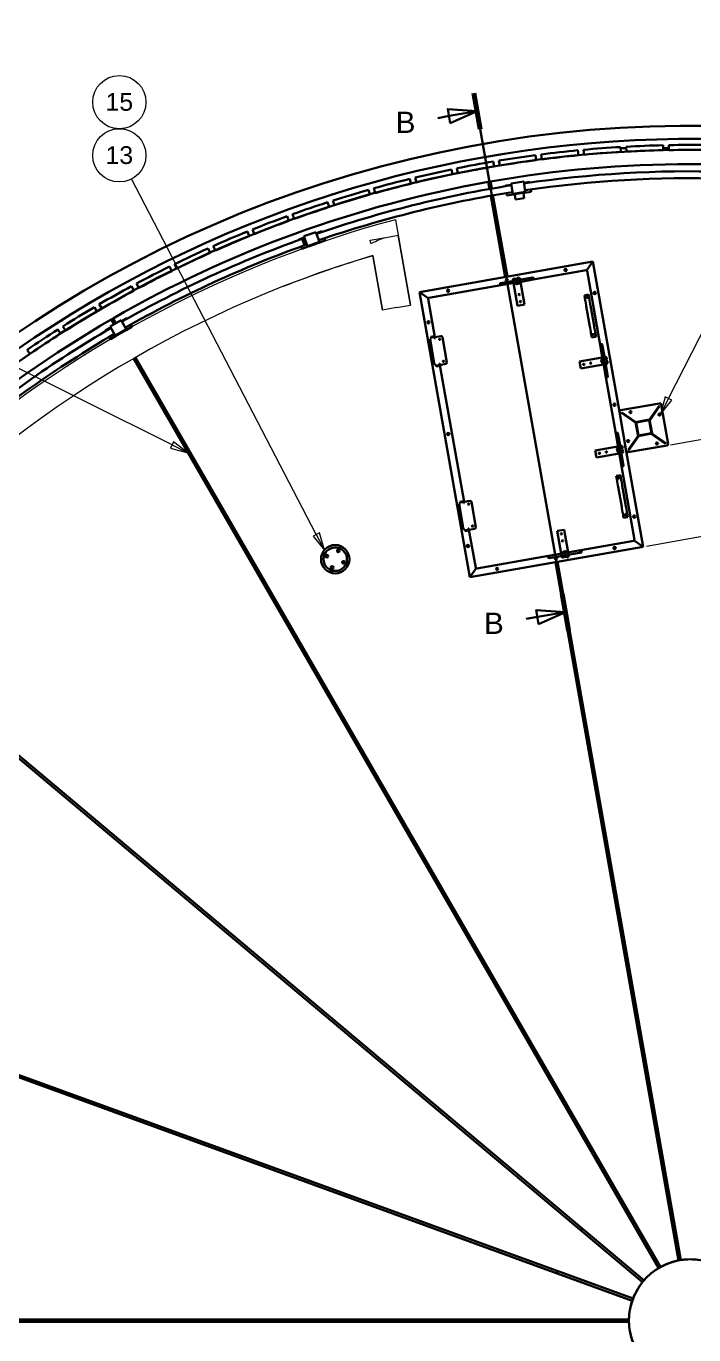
# Model space of a CAD drawing. Header units: millimetres. Extents: x 0 to 42050, y 0 to 29700.
# Drawn here: x 5720 to 10426, y 9468 to 18690 of the extents above; entities that cross this region are included whole.
import ezdxf

# ---------------------------------------------------------------- set-up
doc = ezdxf.new("R2010")
doc.units = ezdxf.units.MM
doc.header["$LTSCALE"] = 50
doc.linetypes.add('CHAIN', pattern=[0.3543, 0.2362, -0.0295, 0.0591, -0.0295])
for name, color, linetype, lineweight in [('Dimension', 7, 'Continuous', 18), ('Section Line', 7, 'CHAIN', 35), ('Symbol', 7, 'Continuous', 18), ('Visible', 7, 'Continuous', 35)]:
    doc.layers.add(name, color=color, linetype=linetype, lineweight=lineweight)
doc.layers.add('P_Cable Ducts (CD)', color=30, linetype='Continuous', lineweight=18, true_color=0xff7f00)
doc.styles.add('Note Text', font='arial.ttf')
doc.styles.add('Title', font='arial.ttf')
doc.dimstyles.new('Default - Method 2b', dxfattribs={"dimscale": 50, "dimtxt": 3, "dimasz": 2.5, "dimexe": 3, "dimexo": 0.5, "dimgap": 0.7, "dimtad": 0, "dimtoh": 1, "dimdec": 1, "dimrnd": 1e-08, "dimtxsty": 'Title', "dimcen": 0.09, "dimdle": 10, "dimclrd": 256, "dimclre": 256, "dimclrt": 7, "dimadec": 0, "dimazin": 2, "dimtfac": 0.833333, "dimtdec": 1, "dimtmove": 0, "dimatfit": 3, "dimfxl": 1, "dimtolj": 1, "dimlwd": -1, "dimlwe": -1, "dimarcsym": 0})

# ---------------------------------------------------------------- blocks, each defined once
blk = doc.blocks.new('2dTransSection2')
at = {"layer": 'Section Line', "linetype": 'CHAIN', "ltscale": 22.485277}
blk.add_line((177.5, 364.38), (190.85, 288.68), dxfattribs=at)
at = {"layer": 'Section Line', "linetype": 'Continuous', "lineweight": 70}
for p, q in [((177.5, 364.38), (178.4, 359.29)), ((189.95, 293.77), (190.85, 288.68))]:
    blk.add_line(p, q, dxfattribs=at)
at = {"layer": 'Section Line', "linetype": 'Continuous'}
for p, q in [((177.95, 361.83), (173.83, 362.12)), ((173.83, 362.12), (174.18, 360.15)), ((174.01, 361.14), (177.95, 361.83)), ((174.18, 360.15), (177.95, 361.83)), ((172.41, 360.85), (174.01, 361.14)), ((190.4, 291.22), (186.29, 291.51)), ((186.29, 291.51), (186.63, 289.54)), ((184.86, 290.25), (186.46, 290.53)), ((186.46, 290.53), (190.4, 291.22)), ((186.63, 289.54), (190.4, 291.22))]:
    blk.add_line(p, q, dxfattribs=at)
at = {"layer": 'Section Line', "linetype": 'Continuous', "flags": 128}
for points in [[(174.18, 360.15), (177.95, 361.83), (173.83, 362.12), (174.18, 360.15)], [(186.63, 289.54), (190.4, 291.22), (186.29, 291.51), (186.63, 289.54)]]:
    blk.add_lwpolyline(points, dxfattribs=at)
at = {"layer": 'Section Line'}
for points in [[(174.18, 360.15), (177.95, 361.83), (173.83, 362.12), (174.18, 360.15)], [(186.63, 289.54), (190.4, 291.22), (186.29, 291.51), (186.63, 289.54)]]:
    blk.add_solid(points, dxfattribs=at)
at = {"layer": 'Section Line', "char_height": 3, "attachment_point": 7, "style": 'Title'}
for insert in [(166.48, 358.75), (178.93, 288.14)]:
    blk.add_mtext('B', dxfattribs=dict(at, insert=insert))
blk = doc.blocks.new('Balloon5')
at = {"layer": 'Symbol'}
for p, q in [((204.94, 321.33), (228.09, 366.72)), ((204.49, 321.55), (203.8, 319.1)), ((204.94, 321.33), (203.8, 319.1)), ((203.8, 319.1), (205.39, 321.1)), ((205.39, 321.1), (204.49, 321.55))]:
    blk.add_line(p, q, dxfattribs=at)
at = {"layer": 'Symbol', "flags": 128}
blk.add_lwpolyline([(204.49, 321.55), (203.8, 319.1), (205.39, 321.1), (204.49, 321.55)], dxfattribs=at)
at = {"layer": 'Symbol'}
blk.add_circle((229.79, 370.05), 3.75, dxfattribs=at)
blk.add_solid([(204.49, 321.55), (203.8, 319.1), (205.39, 321.1), (204.49, 321.55)], dxfattribs=at)
at = {"layer": 'Symbol', "insert": (229.79, 370.07), "char_height": 2.5, "attachment_point": 5, "style": 'Note Text'}
blk.add_mtext('3', dxfattribs=at)
blk = doc.blocks.new('Balloon30')
at = {"layer": 'Symbol'}
for p, q in [((155.28, 302.17), (129.26, 352.27)), ((155.73, 302.4), (154.84, 301.94)), ((154.84, 301.94), (156.44, 299.96)), ((155.28, 302.17), (156.44, 299.96)), ((156.44, 299.96), (155.73, 302.4))]:
    blk.add_line(p, q, dxfattribs=at)
at = {"layer": 'Symbol', "flags": 128}
blk.add_lwpolyline([(154.84, 301.94), (156.44, 299.96), (155.73, 302.4), (154.84, 301.94)], dxfattribs=at)
at = {"layer": 'Symbol'}
for centre in [(127.54, 363.09), (127.54, 355.59)]:
    blk.add_circle(centre, 3.75, dxfattribs=at)
blk.add_solid([(154.84, 301.94), (156.44, 299.96), (155.73, 302.4), (154.84, 301.94)], dxfattribs=at)
at = {"layer": 'Symbol', "char_height": 2.5, "attachment_point": 5, "style": 'Note Text'}
for s, insert in [('15', (127.54, 363.11)), ('13', (127.54, 355.61))]:
    blk.add_mtext(s, dxfattribs=dict(at, insert=insert))
blk = doc.blocks.new('*D83')
at = {"layer": 'Defpoints', "color": 0, "transparency": 16777216}
for p in [(10729.2, 15822.8), (10236.8, 15736), (10068.2, 15021.9)]:
    blk.add_point(p, dxfattribs=at)
at = {"layer": 'Dimension', "transparency": 16777216}
for p, q in [((10261.4, 15740.3), (10876.9, 15848.9)), ((10750.9, 15699.7), (10768, 15602.5)), ((10824.5, 15282.2), (10807.4, 15379.3)), ((10092.9, 15026.2), (10994, 15185.1))]:
    blk.add_line(p, q, dxfattribs=at)
for points in [[(10771.4, 15703.3), (10730.4, 15696.1), (10729.2, 15822.8)], [(10845, 15285.8), (10804, 15278.5), (10846.2, 15159.1)]]:
    blk.add_solid(points, dxfattribs=at)
at = {"layer": 'Dimension', "color": 7, "transparency": 16777216, "insert": (10621.9, 15414.3), "char_height": 150, "attachment_point": 7, "style": 'Title'}
blk.add_mtext('\\A1;674', dxfattribs=at)
blk = doc.blocks.new('Balloon48')
at = {"layer": 'Symbol'}
for p, q in [((84.63, 343.61), (69.19, 343.61)), ((134.97, 314.78), (87.98, 338.19)), ((84.63, 336.11), (69.19, 336.11)), ((135.19, 315.23), (134.75, 314.33)), ((134.75, 314.33), (137.21, 313.67)), ((134.97, 314.78), (137.21, 313.67)), ((137.21, 313.67), (135.19, 315.23))]:
    blk.add_line(p, q, dxfattribs=at)
at = {"layer": 'Symbol', "flags": 128}
blk.add_lwpolyline([(134.75, 314.33), (137.21, 313.67), (135.19, 315.23), (134.75, 314.33)], dxfattribs=at)
at = {"layer": 'Symbol'}
blk.add_circle((61.69, 339.86), 3.75, dxfattribs=at)
for centre, start, end in [((69.19, 339.86), 90, 270), ((84.63, 339.86), 270, 90)]:
    blk.add_arc(centre, 3.75, start, end, dxfattribs=at)
blk.add_solid([(134.75, 314.33), (137.21, 313.67), (135.19, 315.23), (134.75, 314.33)], dxfattribs=at)
at = {"layer": 'Symbol', "char_height": 2.5, "attachment_point": 5, "style": 'Note Text'}
for s, insert in [('9', (61.69, 339.88)), ('IS1.C2.CM01', (76.91, 339.88))]:
    blk.add_mtext(s, dxfattribs=dict(at, insert=insert))

msp = doc.modelspace()

# ---------------------------------------------------------------- linework, layer by layer
at = {"layer": 'P_Cable Ducts (CD)'}
for p, q in [((8322.13, 17325.75), (8428.26, 16723.85)), ((8143.99, 17181.44), (8241.23, 17198.59)), ((8148.12, 17158.02), (8143.99, 17181.44)), ((8242.72, 17198.85), (8340.95, 17216.17)), ((8427.78, 16723.77), (8340.95, 17216.17)), ((8230.82, 16689.04), (8163.09, 17073.12)), ((8163.57, 17073.27), (8163.57, 17073.26)), ((8163.57, 17073.27), (8231.31, 16689.12)), ((8231.3, 16689.12), (8163.57, 17073.26)), ((8329.54, 16706.44), (8231.31, 16689.12)), ((8329.54, 16706.44), (8427.78, 16723.77)), ((8428.26, 16723.85), (8427.78, 16723.77)), ((8230.82, 16689.04), (8231.3, 16689.12)), ((8231.31, 16689.12), (8231.3, 16689.12))]:
    msp.add_line(p, q, dxfattribs=at)
for centre, major_axis, start_param, end_param in [((10392.99, 9569.22), (1274.5, 7926.4), 0.4203246, 0.8626383), ((10392.99, 9569.22), (1242.75, 7728.95), 0.4482162, 1.5079561), ((10393.07, 9569.21), (1242.66, 7728.43), 0.4482982, 0.5335665), ((10393.07, 9569.21), (1242.66, 7728.43), 0.6812755, 0.6833196)]:
    msp.add_ellipse(centre, major_axis=major_axis, ratio=0.9999988, start_param=start_param, end_param=end_param, dxfattribs=at)
for points in [[(8148.12, 17158.02), (8179.08, 17171.72), (8210.11, 17185.24), (8241.23, 17198.59)], [(8163.57, 17073.26), (8163.41, 17073.22), (8163.25, 17073.17), (8163.09, 17073.12)]]:
    msp.add_open_spline(points, degree=3, dxfattribs=at)
at = {"layer": 'Visible'}
for p, q in [((9612.08, 17780.3), (9608.82, 17815.15)), ((9648.65, 17818.87), (9651.91, 17784.02)), ((9910.8, 17803.5), (9908.8, 17838.45)), ((9949.34, 17830.12), (9909.28, 17830.12)), ((9948.74, 17840.72), (9950.73, 17805.78)), ((10210.16, 17815.85), (10209.44, 17850.84)), ((10249.87, 17830.12), (10209.86, 17830.12)), ((10249.43, 17851.67), (10250.15, 17816.67)), ((9018.16, 17701.44), (9012.38, 17735.96)), ((9051.83, 17742.56), (9057.61, 17708.04)), ((9314.41, 17746.26), (9309.88, 17780.97)), ((9349.55, 17786.14), (9354.07, 17751.43)), ((8462.13, 17623.14), (8470.4, 17589.13)), ((8723.74, 17645.89), (8716.71, 17680.17)), ((8755.9, 17688.21), (8762.93, 17653.92)), ((8141.92, 17502.91), (8132.42, 17536.59)), ((8170.92, 17547.45), (8180.42, 17513.76)), ((8431.53, 17579.68), (8423.26, 17613.69)), ((8986.04, 17542.75), (8977.21, 17592.83)), ((8992.97, 17595.61), (9001.8, 17545.53)), ((9097.64, 17566.62), (9138.17, 17572.78)), ((9098.36, 17561.86), (9097.64, 17566.62)), ((9137.96, 17580.84), (9226.94, 17594.35)), ((9148.92, 17508.66), (9137.96, 17580.84)), ((9139.16, 17572.93), (9138.17, 17572.78)), ((9237.9, 17522.18), (9226.94, 17594.35)), ((9229.13, 17586.59), (9228.14, 17586.44)), ((9269.66, 17592.75), (9229.13, 17586.59)), ((9280.17, 17523.54), (9233.71, 17516.48)), ((9270.39, 17587.98), (9269.66, 17592.75)), ((9280.17, 17523.54), (9277.64, 17540.23)), ((7855.29, 17415.67), (7844.57, 17448.99)), ((7882.65, 17461.24), (7893.37, 17427.92)), ((9095.53, 16921.83), (8994.43, 17495.19)), ((9010.19, 17497.97), (9111.29, 16924.61)), ((9108.15, 17497.41), (9105.61, 17514.1)), ((9108.15, 17497.41), (9154.61, 17504.47)), ((9237.9, 17522.18), (9148.92, 17508.66)), ((9153.86, 17509.41), (9154.61, 17504.47)), ((9163.51, 17505.82), (9154.61, 17504.47)), ((9156.83, 17509.86), (9157.13, 17507.89)), ((9163.06, 17508.79), (9157.13, 17507.89)), ((9224.36, 17518.1), (9163.06, 17508.79)), ((9163.51, 17505.82), (9224.81, 17515.13)), ((9163.51, 17505.82), (9163.96, 17502.86)), ((9169.07, 17469.24), (9163.96, 17502.86)), ((9230.36, 17478.55), (9169.07, 17469.24)), ((9224.36, 17518.1), (9230.29, 17519)), ((9224.81, 17515.13), (9233.71, 17516.48)), ((9225.26, 17512.16), (9224.81, 17515.13)), ((9230.36, 17478.55), (9225.26, 17512.16)), ((9229.99, 17520.98), (9230.29, 17519)), ((9232.96, 17521.43), (9233.71, 17516.48)), ((7572.01, 17318.08), (7560.09, 17350.99)), ((7597.7, 17364.61), (7609.62, 17331.7)), ((9016.84, 17368.12), (9032.53, 17371.24)), ((7316.45, 17257.7), (7329.55, 17225.25)), ((7292.46, 17210.27), (7279.36, 17242.73)), ((7640.73, 17187.68), (7679.43, 17201.23)), ((7642.32, 17183.13), (7640.73, 17187.68)), ((7681.99, 17146.09), (7665.69, 17191.56)), ((7666.93, 17188.12), (7666.92, 17188.12)), ((7666.93, 17188.12), (7667.67, 17189)), ((7666.93, 17188.12), (7673.84, 17168.82)), ((7688.56, 17148.45), (7672.3, 17193.92)), ((7673.52, 17190.48), (7672.39, 17190.69)), ((7673.53, 17190.49), (7673.52, 17190.48)), ((7673.52, 17190.48), (7680.43, 17171.18)), ((7677.73, 17209.11), (7762.67, 17238.85)), ((7701.85, 17140.21), (7677.73, 17209.11)), ((7680.37, 17201.56), (7679.43, 17201.23)), ((7786.79, 17169.95), (7701.85, 17140.21)), ((7774.24, 17163.43), (7715.72, 17142.95)), ((7716.71, 17140.12), (7775.23, 17160.6)), ((7786.79, 17169.95), (7762.67, 17238.85)), ((7766.26, 17231.63), (7765.32, 17231.3)), ((7804.96, 17245.17), (7766.26, 17231.63)), ((7774.24, 17163.43), (7779.9, 17165.41)), ((7775.23, 17160.6), (7783.73, 17163.57)), ((7775.84, 17158.86), (7775.23, 17160.6)), ((7779.24, 17167.3), (7779.9, 17165.41)), ((7782.07, 17168.29), (7783.73, 17163.57)), ((7828.09, 17179.1), (7783.73, 17163.57)), ((7806.55, 17240.63), (7804.96, 17245.17)), ((7828.09, 17179.1), (7822.51, 17195.04)), ((7017.02, 17092.38), (7002.74, 17124.34)), ((7039.26, 17140.65), (7053.54, 17108.7)), ((7663.86, 17121.61), (7658.28, 17137.54)), ((7663.86, 17121.61), (7708.22, 17137.14)), ((7680.76, 17149.52), (7681.88, 17149.32)), ((7687.34, 17151.88), (7686.6, 17151.01)), ((7706.57, 17141.86), (7708.22, 17137.14)), ((7716.71, 17140.12), (7708.22, 17137.14)), ((7709.4, 17142.85), (7710.06, 17140.96)), ((7715.72, 17142.95), (7710.06, 17140.96)), ((7716.71, 17140.12), (7717.31, 17138.43)), ((6746.03, 16964.57), (6730.6, 16995.99)), ((6766.51, 17013.62), (6781.94, 16982.2)), ((8492.83, 16815.56), (9713.99, 17030.88)), ((9293.83, 16903.99), (9665.9, 16969.6)), ((9666.77, 16969.75), (9665.9, 16969.6)), ((9666.94, 16963.69), (9665.9, 16969.6)), ((9667.29, 16966.8), (9666.77, 16969.75)), ((9713.99, 17030.88), (9669.38, 16967.16)), ((9669.38, 16967.16), (9713.99, 17030.88)), ((9713.99, 17030.88), (9900.84, 15971.23)), ((6498.55, 16876.76), (6515.11, 16845.92)), ((9158.58, 16896.39), (9062.21, 16879.4)), ((9161.35, 16880.63), (9064.98, 16863.64)), ((9152.01, 16895.23), (9150.62, 16903.11)), ((9154.67, 16908.9), (9165.51, 16910.81)), ((9182.92, 16719.94), (9154.79, 16879.47)), ((9165.51, 16910.81), (9166.05, 16907.72)), ((9183.23, 16913.94), (9194.07, 16915.85)), ((9183.78, 16910.85), (9183.23, 16913.94)), ((9184.48, 16921.27), (9188.42, 16921.96)), ((9184.48, 16921.27), (9185.7, 16914.37)), ((9189.63, 16915.07), (9188.42, 16921.96)), ((9194.68, 16902.76), (9291.05, 16919.75)), ((9197.46, 16887), (9293.83, 16903.99)), ((9199.86, 16911.79), (9201.25, 16903.91)), ((9203.35, 16908.36), (9200.55, 16907.87)), ((9204.03, 16888.16), (9232.16, 16728.62)), ((9204.07, 16908.04), (9204.05, 16908.08)), ((9204.69, 16904.52), (9204.07, 16908.04)), ((9669.38, 16967.16), (9666.42, 16966.64)), ((9672.85, 16964.73), (9666.94, 16963.69)), ((9669.9, 16964.21), (9669.38, 16967.16)), ((9669.74, 16965.08), (9672.7, 16965.6)), ((9672.85, 16964.73), (9672.7, 16965.6)), ((9672.85, 16964.73), (9764.51, 16444.94)), ((6479.87, 16827), (6463.31, 16857.84)), ((8560.02, 16768.51), (8492.83, 16815.56)), ((8492.83, 16815.56), (8560.02, 16768.51)), ((8847.07, 14806.55), (8492.83, 16815.56)), ((8558.98, 16774.42), (9064.98, 16863.64)), ((9190.69, 16800.51), (9197.3, 16801.67)), ((9654.41, 16792.92), (9683.95, 16798.13)), ((9660.7, 16757.24), (9654.41, 16792.92)), ((9683.95, 16798.13), (9690.24, 16762.45)), ((6218.87, 16679.86), (6201.2, 16710.07)), ((6235.74, 16730.26), (6253.4, 16700.05)), ((8556.91, 16768.85), (8553.96, 16768.33)), ((8553.96, 16768.33), (8554.11, 16767.47)), ((8560.02, 16768.51), (8554.11, 16767.47)), ((8601.43, 16499.11), (8554.11, 16767.47)), ((8557.06, 16767.99), (8556.91, 16768.85)), ((8558.98, 16774.42), (8558.11, 16774.27)), ((8558.63, 16771.31), (8558.11, 16774.27)), ((8559.5, 16771.46), (8558.63, 16771.31)), ((8558.98, 16774.42), (8560.02, 16768.51)), ((9232.16, 16728.62), (9182.92, 16719.94)), ((9660.7, 16757.24), (9661.45, 16752.97)), ((9666.44, 16724.68), (9661.45, 16752.97)), ((9667.94, 16716.15), (9666.44, 16724.68)), ((9693.14, 16573.26), (9667.94, 16716.15)), ((9690.99, 16758.18), (9690.24, 16762.45)), ((9690.99, 16758.18), (9695.98, 16729.89)), ((9695.98, 16729.89), (9697.49, 16721.36)), ((9697.49, 16721.36), (9722.68, 16578.47)), ((6311.44, 16573.72), (6389.42, 16618.65)), ((6337.64, 16588.81), (6318.4, 16622.14)), ((6332.26, 16630.14), (6351.51, 16596.8)), ((6425.87, 16555.4), (6389.42, 16618.65)), ((6394.28, 16612.22), (6393.42, 16611.72)), ((6429.81, 16632.69), (6394.28, 16612.22)), ((6432.21, 16628.52), (6429.81, 16632.69)), ((5963.39, 16523.33), (5944.64, 16552.89)), ((5978.41, 16574.32), (5997.17, 16544.77)), ((6279.05, 16545.82), (6314.57, 16566.29)), ((6281.45, 16541.64), (6279.05, 16545.82)), ((6347.89, 16510.47), (6311.44, 16573.72)), ((6314, 16485.17), (6354.72, 16508.63)), ((6315.44, 16566.79), (6314.57, 16566.29)), ((6425.87, 16555.4), (6347.89, 16510.47)), ((6352.22, 16512.96), (6354.72, 16508.63)), ((6362.52, 16513.12), (6354.72, 16508.63)), ((6354.82, 16514.46), (6355.82, 16512.73)), ((6361.02, 16515.72), (6355.82, 16512.73)), ((6414.74, 16546.68), (6361.02, 16515.72)), ((6362.52, 16513.12), (6416.24, 16544.08)), ((6362.52, 16513.12), (6362.84, 16512.57)), ((6375.14, 16523.86), (6374.14, 16525.59)), ((6388.01, 16533.58), (6389.01, 16531.85)), ((6414.74, 16546.68), (6419.94, 16549.67)), ((6416.24, 16544.08), (6424.04, 16548.57)), ((6416.58, 16543.48), (6416.24, 16544.08)), ((6418.94, 16551.41), (6419.94, 16549.67)), ((6421.54, 16552.91), (6424.04, 16548.57)), ((6464.76, 16572.04), (6424.04, 16548.57)), ((6464.76, 16572.04), (6456.33, 16586.66)), ((9694.64, 16564.73), (9693.14, 16573.26)), ((9699.63, 16536.44), (9694.64, 16564.73)), ((9699.63, 16536.44), (9700.38, 16532.17)), ((9706.67, 16496.49), (9700.38, 16532.17)), ((9722.68, 16578.47), (9724.19, 16569.94)), ((9724.19, 16569.94), (9729.18, 16541.64)), ((9729.93, 16537.38), (9729.18, 16541.64)), ((9729.93, 16537.38), (9736.22, 16501.7)), ((6314, 16485.17), (6305.57, 16499.79)), ((8574.26, 16486.19), (8566.38, 16484.8)), ((8598.33, 16303.6), (8566.38, 16484.8)), ((8598.42, 16504.67), (8572.81, 16500.15)), ((8573.85, 16494.24), (8572.81, 16500.15)), ((8579.83, 16495.3), (8572.87, 16494.07)), ((8574.26, 16486.19), (8572.87, 16494.07)), ((8593.48, 16497.71), (8579.83, 16495.3)), ((8597.49, 16498.41), (8593.48, 16497.71)), ((8599.46, 16498.76), (8597.49, 16498.41)), ((8597.49, 16498.41), (8598.88, 16490.53)), ((8598.42, 16504.67), (8600.39, 16505.02)), ((8599.46, 16498.76), (8598.42, 16504.67)), ((8599.23, 16488.56), (8598.88, 16490.53)), ((8603.17, 16489.26), (8599.23, 16488.56)), ((8599.46, 16498.76), (8601.43, 16499.11)), ((8601.43, 16499.11), (8641.81, 16506.23)), ((8601.43, 16499.11), (8603.17, 16489.26)), ((8653.39, 16498.11), (8684.65, 16320.85)), ((9736.22, 16501.7), (9706.67, 16496.49)), ((9781.5, 16348.57), (9764.51, 16444.94)), ((9797.25, 16351.35), (9780.26, 16447.71)), ((5726.93, 16409.13), (5746.74, 16380.28)), ((10177.48, 9938.02), (6477.22, 16347.05)), ((6491.09, 16355.04), (10191.34, 9946.02)), ((9620.8, 16327), (9780.34, 16355.14)), ((9629.48, 16277.76), (9620.8, 16327)), ((9796.1, 16357.91), (9803.97, 16359.3)), ((9811.68, 16344.41), (9808.59, 16343.87)), ((9809.77, 16355.25), (9811.68, 16344.41)), ((9811.71, 16326.14), (9814.8, 16326.69)), ((9814.8, 16326.69), (9816.71, 16315.85)), ((9822.13, 16325.44), (9815.24, 16324.23)), ((9822.13, 16325.44), (9822.83, 16321.5)), ((8598.33, 16303.6), (8606.21, 16304.99)), ((8606.21, 16304.99), (8607.6, 16297.11)), ((8614.56, 16298.34), (8607.6, 16297.11)), ((8609.63, 16291.37), (8608.58, 16297.28)), ((8635.23, 16295.89), (8609.63, 16291.37)), ((8628.21, 16300.74), (8614.56, 16298.34)), ((8632.22, 16301.45), (8628.21, 16300.74)), ((8630.48, 16311.3), (8634.42, 16311.99)), ((8630.83, 16309.33), (8630.48, 16311.3)), ((8632.22, 16301.45), (8630.83, 16309.33)), ((8634.19, 16301.8), (8632.22, 16301.45)), ((8634.19, 16301.8), (8636.16, 16302.15)), ((8635.23, 16295.89), (8634.19, 16301.8)), ((8634.42, 16311.99), (8636.16, 16302.15)), ((8635.23, 16295.89), (8637.2, 16296.24)), ((8676.54, 16309.26), (8636.16, 16302.15)), ((8806.16, 15338.02), (8636.16, 16302.15)), ((9789.02, 16305.89), (9629.48, 16277.76)), ((9647.95, 16302.61), (9646.65, 16309.98)), ((9652.72, 16310.12), (9653.7, 16304.55)), ((9787.86, 16312.46), (9804.86, 16216.09)), ((9803.62, 16315.24), (9820.61, 16218.87)), ((9812.66, 16310.06), (9804.78, 16308.67)), ((9805.39, 16305.23), (9808.91, 16305.85)), ((9808.31, 16309.3), (9808.8, 16306.49)), ((9808.91, 16305.85), (9808.8, 16306.49)), ((9808.91, 16305.85), (9808.91, 16305.85)), ((9815.93, 16320.29), (9822.83, 16321.5)), ((9804.86, 16216.09), (9874.95, 15818.6)), ((9949.46, 15695.48), (9900.84, 15971.23)), ((9908.95, 15982.81), (10184.69, 16031.43)), ((9918.6, 15968.45), (9915.74, 15964.35)), ((9915.74, 15964.35), (10015.97, 15894.17)), ((10016.12, 15900.17), (9918.6, 15968.45)), ((10180.53, 16014.63), (10112.25, 15917.12)), ((10114.45, 15911.53), (10184.63, 16011.76)), ((10184.63, 16011.76), (10180.53, 16014.63)), ((10196.28, 16023.32), (10244.9, 15747.58)), ((10014.94, 15899.96), (10113.43, 15917.32)), ((10032.31, 15801.48), (10014.94, 15899.96)), ((10110.18, 15912.69), (10019.58, 15896.71)), ((10019.58, 15896.71), (10035.55, 15806.11)), ((10126.16, 15822.09), (10110.18, 15912.69)), ((10113.43, 15917.32), (10130.79, 15818.84)), ((9891.94, 15722.23), (9874.95, 15818.6)), ((9907.69, 15725.01), (9890.7, 15821.38)), ((10032.1, 15802.65), (9963.82, 15705.14)), ((9967.92, 15702.27), (10038.1, 15802.5)), ((10130.79, 15818.84), (10032.31, 15801.48)), ((10035.55, 15806.11), (10126.16, 15822.09)), ((10125, 15817.82), (10225.23, 15747.64)), ((10228.1, 15751.74), (10130.58, 15820.02)), ((9731.24, 15700.67), (9890.78, 15728.8)), ((9739.92, 15651.43), (9731.24, 15700.67)), ((9899.46, 15679.56), (9739.92, 15651.43)), ((9758.39, 15676.27), (9757.09, 15683.64)), ((9763.16, 15683.78), (9764.14, 15678.21)), ((9898.3, 15686.13), (9915.3, 15589.76)), ((9906.54, 15731.58), (9914.42, 15732.97)), ((9914.06, 15688.9), (9931.05, 15592.53)), ((9923.1, 15683.72), (9915.22, 15682.34)), ((9922.12, 15718.08), (9919.03, 15717.53)), ((9920.21, 15728.91), (9922.12, 15718.08)), ((9927.88, 15725.69), (9920.99, 15724.48)), ((9921.68, 15720.54), (9928.58, 15721.75)), ((9922.15, 15699.8), (9925.24, 15700.35)), ((9925.24, 15700.35), (9927.15, 15689.52)), ((9927.88, 15725.69), (9928.58, 15721.75)), ((9949.46, 15695.48), (10068.23, 15021.87)), ((10236.79, 15735.99), (9961.04, 15687.37)), ((9963.82, 15705.14), (9967.92, 15702.27)), ((10225.23, 15747.64), (10228.1, 15751.74)), ((9915.3, 15589.76), (10006.95, 15069.96)), ((9878.59, 15521.53), (9908.13, 15526.74)), ((9884.88, 15485.85), (9878.59, 15521.53)), ((9908.13, 15526.74), (9914.42, 15491.06)), ((9884.88, 15485.85), (9885.63, 15481.59)), ((9890.62, 15453.29), (9885.63, 15481.59)), ((9892.12, 15444.76), (9890.62, 15453.29)), ((9917.32, 15301.87), (9892.12, 15444.76)), ((9915.17, 15486.8), (9914.42, 15491.06)), ((9915.17, 15486.8), (9920.16, 15458.5)), ((9920.16, 15458.5), (9921.67, 15449.97)), ((9921.67, 15449.97), (9946.86, 15307.08)), ((8778.99, 15325.1), (8771.11, 15323.72)), ((8803.06, 15142.51), (8771.11, 15323.72)), ((8803.15, 15343.58), (8777.54, 15339.07)), ((8778.59, 15333.16), (8777.54, 15339.07)), ((8784.56, 15334.21), (8777.6, 15332.98)), ((8778.99, 15325.1), (8777.6, 15332.98)), ((8798.21, 15336.62), (8784.56, 15334.21)), ((8802.22, 15337.32), (8798.21, 15336.62)), ((8804.19, 15337.67), (8802.22, 15337.32)), ((8802.22, 15337.32), (8803.61, 15329.45)), ((8803.15, 15343.58), (8805.12, 15343.93)), ((8804.19, 15337.67), (8803.15, 15343.58)), ((8803.96, 15327.48), (8803.61, 15329.45)), ((8807.9, 15328.17), (8803.96, 15327.48)), ((8804.19, 15337.67), (8806.16, 15338.02)), ((8806.16, 15338.02), (8846.54, 15345.14)), ((8806.16, 15338.02), (8807.9, 15328.17)), ((8858.12, 15337.03), (8889.38, 15159.76)), ((9918.82, 15293.34), (9917.32, 15301.87)), ((9923.81, 15265.05), (9918.82, 15293.34)), ((9923.81, 15265.05), (9924.56, 15260.78)), ((9930.85, 15225.1), (9924.56, 15260.78)), ((9960.4, 15230.31), (9930.85, 15225.1)), ((9946.86, 15307.08), (9948.37, 15298.55)), ((9948.37, 15298.55), (9953.36, 15270.26)), ((9954.11, 15265.99), (9953.36, 15270.26)), ((9954.11, 15265.99), (9960.4, 15230.31)), ((8803.06, 15142.51), (8810.94, 15143.9)), ((8810.94, 15143.9), (8812.33, 15136.02)), ((8819.29, 15137.25), (8812.33, 15136.02)), ((8814.36, 15130.29), (8813.32, 15136.19)), ((8839.96, 15134.8), (8814.36, 15130.29)), ((8832.94, 15139.66), (8819.29, 15137.25)), ((8836.95, 15140.36), (8832.94, 15139.66)), ((8835.21, 15150.21), (8839.15, 15150.91)), ((8835.56, 15148.24), (8835.21, 15150.21)), ((8836.95, 15140.36), (8835.56, 15148.24)), ((8838.92, 15140.71), (8836.95, 15140.36)), ((8838.92, 15140.71), (8840.89, 15141.06)), ((8839.96, 15134.8), (8838.92, 15140.71)), ((8839.15, 15150.91), (8840.89, 15141.06)), ((8839.96, 15134.8), (8841.93, 15135.15)), ((8881.27, 15148.18), (8840.89, 15141.06)), ((8888.21, 14872.7), (8840.89, 15141.06)), ((9512.08, 15141.11), (9462.84, 15132.43)), ((9462.84, 15132.43), (9490.97, 14972.89)), ((9540.21, 14981.57), (9512.08, 15141.11)), ((10002.08, 15063.01), (9630.01, 14997.4)), ((10001.04, 15068.92), (10006.95, 15069.96)), ((10002.08, 15063.01), (10001.04, 15068.92)), ((10001.56, 15065.96), (10004.52, 15066.49)), ((10002.08, 15063.01), (10002.95, 15063.16)), ((10002.43, 15066.12), (10002.95, 15063.16)), ((10004.52, 15066.49), (10004, 15069.44)), ((10004.15, 15068.57), (10007.1, 15069.1)), ((10004.52, 15066.49), (10068.23, 15021.87)), ((10068.23, 15021.87), (10004.52, 15066.49)), ((10007.1, 15069.1), (10006.95, 15069.96)), ((10068.23, 15021.87), (8847.07, 14806.55)), ((9401.17, 14957.05), (8895.16, 14867.83)), ((9497.54, 14974.05), (9401.17, 14957.05)), ((9500.31, 14958.29), (9403.95, 14941.3)), ((9493.75, 14957.13), (9495.14, 14949.25)), ((9500.93, 14945.2), (9511.76, 14947.11)), ((9511.76, 14947.11), (9511.22, 14950.2)), ((9528.94, 14953.32), (9529.49, 14950.23)), ((9529.49, 14950.23), (9540.32, 14952.14)), ((9531.95, 14950.67), (9533.17, 14943.77)), ((9537.1, 14944.47), (9533.17, 14943.77)), ((9533.64, 14980.41), (9630.01, 14997.4)), ((9537.1, 14944.47), (9535.89, 14951.36)), ((9536.42, 14964.65), (9632.79, 14981.65)), ((9544.38, 14957.93), (9542.99, 14965.81)), ((9543.61, 14962.28), (9546.41, 14962.78)), ((9546.41, 14962.78), (9547.05, 14962.89)), ((9547.05, 14962.9), (9546.43, 14966.42)), ((9547.05, 14962.9), (9547.05, 14962.89)), ((8847.07, 14806.55), (8894.12, 14873.74)), ((8894.12, 14873.74), (8847.07, 14806.55)), ((8888.21, 14872.7), (8894.12, 14873.74)), ((8888.21, 14872.7), (8888.36, 14871.83)), ((8891.32, 14872.35), (8888.36, 14871.83)), ((8891.16, 14873.22), (8891.32, 14872.35)), ((8894.64, 14870.78), (8893.77, 14870.63)), ((8893.77, 14870.63), (8894.29, 14867.68)), ((8894.12, 14873.74), (8895.16, 14867.83)), ((8894.29, 14867.68), (8895.16, 14867.83)), ((10317.46, 9991.92), (9449.77, 14912.82)), ((9465.53, 14915.6), (10333.22, 9994.7)), ((10064.38, 9839.49), (4393.96, 14597.54)), ((4404.25, 14609.79), (10074.66, 9851.75)), ((9991.8, 9708.22), (3035.13, 12240.24)), ((3040.6, 12255.27), (9997.27, 9723.25)), ((2565.32, 9576.04), (9968.49, 9576.04)), ((9968.49, 9560.04), (2565.32, 9560.04))]:
    msp.add_line(p, q, dxfattribs=at)
for centre, radius in [((10400.33, 9568.04), 8250), ((9521.37, 16971.53), 8), ((9107.75, 16898.6), 8), ((9178.02, 16891.69), 20), ((9178.02, 16891.69), 8), ((8694.13, 16825.67), 8), ((9194.51, 16798.14), 4.5), ((9727.57, 16809.88), 8), ((9203.2, 16748.9), 4.5), ((9672.3, 16777.8), 4.5), ((8555.65, 16603.24), 8), ((9718.32, 16516.82), 4.5), ((8634.21, 16483.06), 4.5), ((8661.48, 16328.44), 4.5), ((9792.56, 16331.9), 20), ((9792.56, 16331.9), 8), ((9649.76, 16306.73), 4.5), ((9699, 16315.41), 4.5), ((9866.49, 16022.03), 8), ((9979.76, 15969.91), 7.25), ((10183.38, 15952.51), 7.25), ((8694.57, 15815.39), 8), ((9962.36, 15766.3), 7.25), ((9760.2, 15680.39), 4.5), ((9809.44, 15689.07), 4.5), ((9903, 15705.57), 20), ((9903, 15705.57), 8), ((10165.97, 15748.89), 7.25), ((9896.48, 15506.41), 4.5), ((8838.95, 15321.97), 4.5), ((9942.5, 15245.44), 4.5), ((10005.41, 15234.19), 8), ((8866.21, 15167.35), 4.5), ((7898.36, 14933.51), 100), ((8833.49, 15027.55), 8), ((9491.8, 15112.15), 4.5), ((9500.48, 15062.91), 4.5), ((7898.36, 14933.51), 82.5), ((7839.63, 14954.89), 9), ((7839.63, 14954.89), 8.75), ((7919.74, 14992.24), 9), ((7919.74, 14992.24), 8.75), ((9453.31, 14938.83), 8), ((9516.98, 14969.35), 20), ((9516.98, 14969.35), 8), ((9866.93, 15011.76), 8), ((7876.99, 14874.78), 9), ((7876.99, 14874.78), 8.75), ((7957.1, 14912.14), 9), ((7957.1, 14912.14), 8.75), ((9039.69, 14865.9), 8), ((10400.33, 9568.04), 431.86)]:
    msp.add_circle(centre, radius, dxfattribs=at)
for centre, radius, start, end in [((10400.33, 9568.04), 8420, 189.63897, 187.108321), ((10400.33, 9568.04), 8326.9, 263.582685, 174.288022), ((10400.33, 9568.04), 8285, 95.482081, 97.286382), ((10400.33, 9568.04), 8285, 93.401157, 95.205457), ((10400.33, 9568.04), 8250, 93.401743, 95.20487), ((10400.33, 9568.04), 8285, 91.320232, 93.124532), ((10400.33, 9568.04), 8250, 91.320818, 93.123945), ((10400.33, 9568.04), 8285, 89.239307, 91.043607), ((10400.33, 9568.04), 8250, 89.239894, 91.04302), ((10400.33, 9568.04), 8285, 99.643931, 101.448232), ((10400.33, 9568.04), 8150, 80.056241, 99.943759), ((10400.33, 9568.04), 8285, 97.563006, 99.367307), ((10400.33, 9568.04), 8250, 97.563593, 99.36672), ((10400.33, 9568.04), 8250, 95.482668, 97.285795), ((10400.33, 9568.04), 8285, 101.724856, 103.529156), ((10400.33, 9568.04), 8250, 101.725443, 103.52857), ((10400.33, 9568.04), 8250, 99.644518, 101.447645), ((10400.33, 9568.04), 8099.15, 88.29495, 98.316801), ((10400.33, 9568.04), 8050.85, 88.29686, 98.314891), ((10400.33, 9568.04), 8150, 100.056241, 119.943759), ((10400.33, 9568.04), 8099.15, 98.953491, 108.975342), ((10400.33, 9568.04), 8285, 105.886706, 107.691006), ((10400.33, 9568.04), 8285, 103.805781, 105.610081), ((10400.33, 9568.04), 8250, 103.806368, 105.609494), ((10400.33, 9568.04), 8150, 99.943759, 100.056241), ((10400.33, 9568.04), 8285, 107.967631, 109.771931), ((10400.33, 9568.04), 8050.85, 98.9554, 108.973432), ((10400.33, 9568.04), 8250, 105.887292, 107.690419), ((10400.33, 9568.04), 8285, 110.048555, 111.852856), ((10400.33, 9568.04), 8250, 107.968217, 109.771344), ((10400.33, 9568.04), 8250, 110.049142, 111.852269), ((10400.33, 9568.04), 7870, 99.941758, 100.058242), ((10400.33, 9568.04), 8099.15, 109.73347, 119.633883), ((10400.33, 9568.04), 8285, 112.12948, 113.933781), ((10400.33, 9568.04), 8250, 112.130067, 113.933194), ((7671.49, 17185.77), 5, 79.588916, 139.828355), ((10400.33, 9568.04), 8099.15, 109.612031, 109.683801), ((10400.33, 9568.04), 8050.85, 109.73347, 119.631973), ((10400.33, 9568.04), 8285, 114.210405, 116.014706), ((10400.33, 9568.04), 8250, 114.210992, 116.014119), ((7682.78, 17154.24), 5, 259.588916, 319.828355), ((10400.33, 9568.04), 8050.85, 109.613941, 109.683801), ((10400.33, 9568.04), 7695, 99.940433, 100.059567), ((10400.33, 9568.04), 8285, 116.29133, 118.09563), ((10400.33, 9568.04), 8250, 116.291917, 118.095044), ((9155.54, 16903.98), 5, 100, 190), ((9194.93, 16910.92), 5, 10, 100), ((10400.33, 9568.04), 8285, 118.372255, 120.176555), ((10400.33, 9568.04), 8250, 118.372842, 120.175968), ((10400.33, 9568.04), 8285, 120.45318, 122.25748), ((9672.3, 16777.8), 4.5, 10.001886, 189.99813), ((10400.33, 9568.04), 8150, 120.056241, 139.943759), ((10400.33, 9568.04), 8250, 120.453766, 122.256893), ((10400.33, 9568.04), 8150, 119.943759, 120.056241), ((10400.33, 9568.04), 8099.15, 120.270572, 130.292423), ((10400.33, 9568.04), 8050.85, 120.272482, 130.290514), ((10400.33, 9568.04), 8285, 122.534105, 124.338405), ((10400.33, 9568.04), 8250, 122.534691, 124.337818), ((8643.54, 16496.38), 10, 10, 100), ((9804.84, 16354.38), 5, 10, 100), ((10400.33, 9568.04), 7695, 119.940433, 120.059567), ((8674.8, 16319.11), 10, 280, 10), ((9811.79, 16314.99), 5, 280, 10), ((9910.68, 15972.96), 10, 100, 190), ((10186.43, 16021.58), 10, 10, 100), ((9915.28, 15728.04), 5, 10, 100), ((9922.23, 15688.65), 5, 280, 10), ((9959.3, 15697.22), 10, 190, 280), ((10235.05, 15745.84), 10, 280, 10), ((8848.27, 15335.29), 10, 10, 100), ((9942.5, 15245.44), 4.5, 190.001871, 9.998114), ((8879.53, 15158.02), 10, 280, 10), ((7823.19, 14960.87), 7, 88.600841, 231.399159), ((7925.73, 15008.69), 7, 358.600841, 141.399159), ((9500.06, 14950.12), 5, 190, 280), ((9539.45, 14957.07), 5, 280, 10), ((7871, 14858.34), 7, 178.600841, 321.399159), ((7973.54, 14906.15), 7, 268.600841, 51.399159), ((10400.33, 9568.04), 1000, 99.541629, 100.458371), ((10400.33, 9568.04), 1000, 119.541629, 120.458371), ((10400.33, 9568.04), 1000, 139.541629, 140.458371), ((10400.33, 9568.04), 431.91, 101.06132, 118.93868), ((10400.33, 9568.04), 431.91, 81.06132, 98.93868), ((10400.33, 9568.04), 1000, 159.541629, 160.458371), ((10400.33, 9568.04), 431.91, 121.06132, 138.93868), ((10400.33, 9568.04), 431.91, 141.06132, 158.93868), ((10400.33, 9568.04), 431.91, 161.06132, 178.93868), ((10400.33, 9568.04), 1000, 179.541629, 180.458371), ((10400.33, 9568.04), 431.91, 181.06132, 198.93868)]:
    msp.add_arc(centre, radius, start, end, dxfattribs=at)
for centre, major_axis in [((9063.59, 16871.52), (-1.39, 7.88)), ((9292.44, 16911.87), (1.39, -7.88)), ((9772.38, 16446.33), (7.88, 1.39)), ((9812.73, 16217.48), (-7.88, -1.39)), ((9882.82, 15819.99), (7.88, 1.39)), ((9923.17, 15591.15), (-7.88, -1.39)), ((9402.56, 14949.17), (-1.39, 7.88)), ((9631.4, 14989.53), (1.39, -7.88))]:
    msp.add_ellipse(centre, major_axis=major_axis, ratio=0.4766825, dxfattribs=at)
for points, weights in [([(9204.05, 16908.08), (9203.96, 16908.25), (9203.35, 16908.36)], [1.07609286977, 1.06748821141, 1]), ([(9203.35, 16908.36), (9204.19, 16906.34), (9204.64, 16904.51)], [1, 1.05441190223, 1.07054785358]), ([(9808.8, 16306.49), (9807, 16305.77), (9805.37, 16305.33)], [1, 1.0459492628, 1.06460276084]), ([(9546.33, 14966.4), (9546.47, 14964.72), (9546.41, 14962.78)], [1.06460276084, 1.0459492628, 1])]:
    msp.add_rational_spline(points, weights, degree=2, dxfattribs=at)

# ---------------------------------------------------------------- block references
at = {"layer": 'Section Line', "xscale": 50, "yscale": 50, "zscale": 50}
msp.add_blockref('2dTransSection2', (0, 0), dxfattribs=at)
at = {"layer": 'Symbol', "xscale": 50, "yscale": 50, "zscale": 50}
for name in ['Balloon5', 'Balloon30', 'Balloon48']:
    msp.add_blockref(name, (0, 0), dxfattribs=at)

# ---------------------------------------------------------------- dimensions: what is measured, and where the dimension line sits
at = {"layer": 'Dimension'}
dim = msp.add_linear_dim(base=(10729.19, 15822.81), p1=(10068.23, 15021.87), p2=(10236.79, 15735.99), angle=100, dimstyle='Default - Method 2b', override={"dimgap": 0.7, "dimtih": 1, "dimdec": 1, "dimtol": 0, "dimlim": 0, "dimtp": 0, "dimtm": 0, "dimtdec": 1, "dimtofl": 0, "dimatfit": 1}, dxfattribs=at)
dim.commit()
dim.dimension.update_dxf_attribs({"geometry": '*D83', "text_midpoint": (10787.71, 15490.93), "dimtype": 160})

doc.saveas('drawing.dxf')
